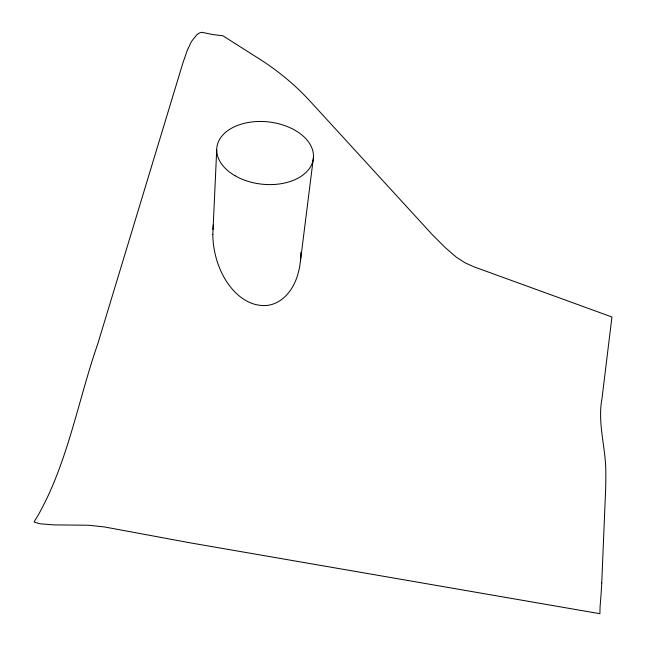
<?xml version="1.0" encoding="UTF-8"?>
<svg xmlns="http://www.w3.org/2000/svg" width="646" height="646" viewBox="0 0 646 646"><rect width="100%" height="100%" fill="white"/><g stroke="black" fill="none" stroke-linecap="round" stroke-linejoin="round"><path stroke-width="0.97" d="M212.825 234.409L216.701 149.977M601.733 582.853L605.625 489.781A440.306 53.796 -77.1 0 0 605.803 471.37C605.69 447.072 597.364 423.073 601.967 398.76L611.94 316.992L473.801 266.758L464.91 262.72L456.383 257.229L445.482 247.83L432.069 234.409L310.847 102.028C295.86 85.53 278.579 71.157 259.781 59.198L222.91 35.796L212.615 34.521L201.883 32.3L199.356 33.035L196.772 34.779L191.41 41.57L187.243 50.461L182.971 62.743L97.942 343.325C80.072 394.585 70.301 448.93 46.972 498.203A140.4 43.928 -70.9 0 1 38.114 515.298L34.06 521.903L35.595 522.469A21.649 10.36 24.9 0 0 40.149 523.785L53.755 524.899L88.631 525.23L104.547 526.958L191.054 542.995L599.9 613.7L600.069 606.699A276.754 39.495 -77.2 0 0 601.733 582.862M212.817 234.409A86.814 82.308 80.9 0 0 219.688 268.276C227.497 287.535 244.656 307.512 267.371 305.413A32.042 30.782 85.8 0 0 278.103 301.827C293.752 292.759 299.978 273.541 300.778 256.397M212.93 229.435L213.325 224.42M300.438 261.105L313.431 157.584M300.818 252.513A87.921 85.45 75 0 1 300.737 256.389M234.974 175.688A48.563 31.307 6.3 0 0 312.947 160.757A48.563 31.307 6.3 0 0 247.353 122.659A48.563 31.307 6.3 0 0 234.974 175.688"/></g></svg>
